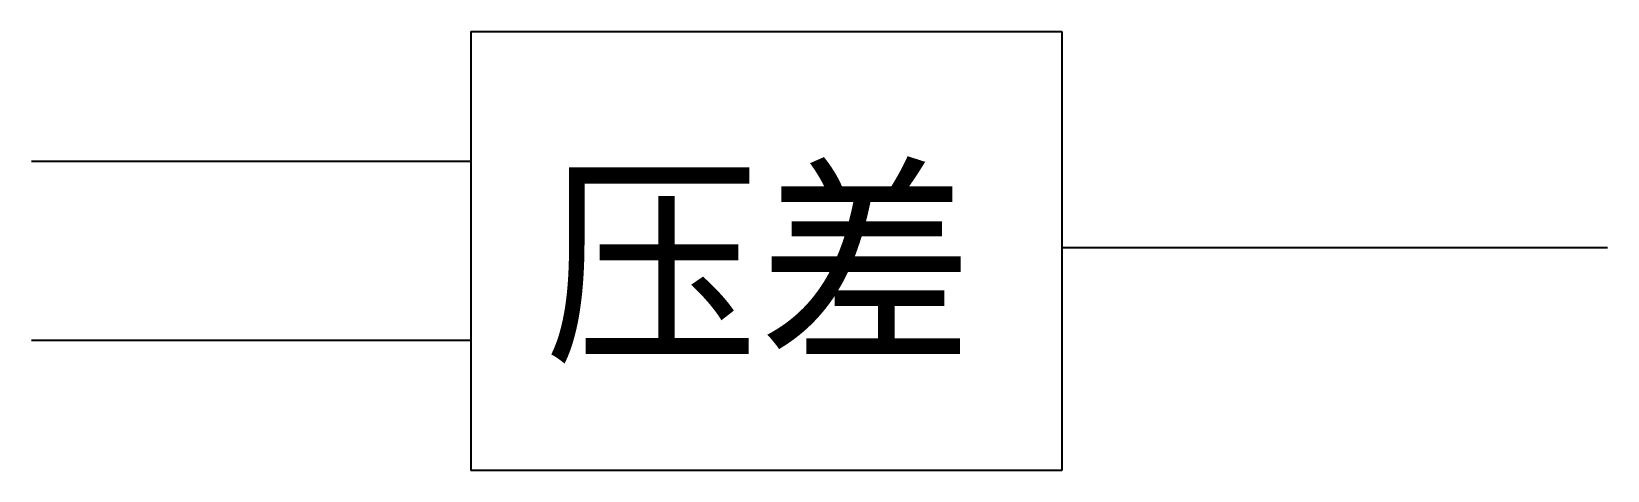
# Model space of a CAD drawing. Header units: metres. Extents: x -22070.3 to -22022.5, y -12702.1 to -12688.8.
import ezdxf

# ---------------------------------------------------------------- set-up
doc = ezdxf.new("R2010")
doc.units = ezdxf.units.M

msp = doc.modelspace()

# ---------------------------------------------------------------- linework, layer by layer
for p, q in [((-22056.98, -12688.81), (-22039.07, -12688.81)), ((-22056.98, -12688.81), (-22056.98, -12702.11)), ((-22039.07, -12688.81), (-22039.07, -12702.11)), ((-22056.98, -12692.75), (-22070.29, -12692.75)), ((-22039.07, -12695.35), (-22022.54, -12695.35)), ((-22056.98, -12698.17), (-22070.29, -12698.17)), ((-22039.07, -12702.11), (-22056.98, -12702.11))]:
    msp.add_line(p, q)

# ---------------------------------------------------------------- texts
msp.add_text('压差', height=5).set_placement((-22054.75, -12698.33))

doc.saveas('drawing.dxf')
